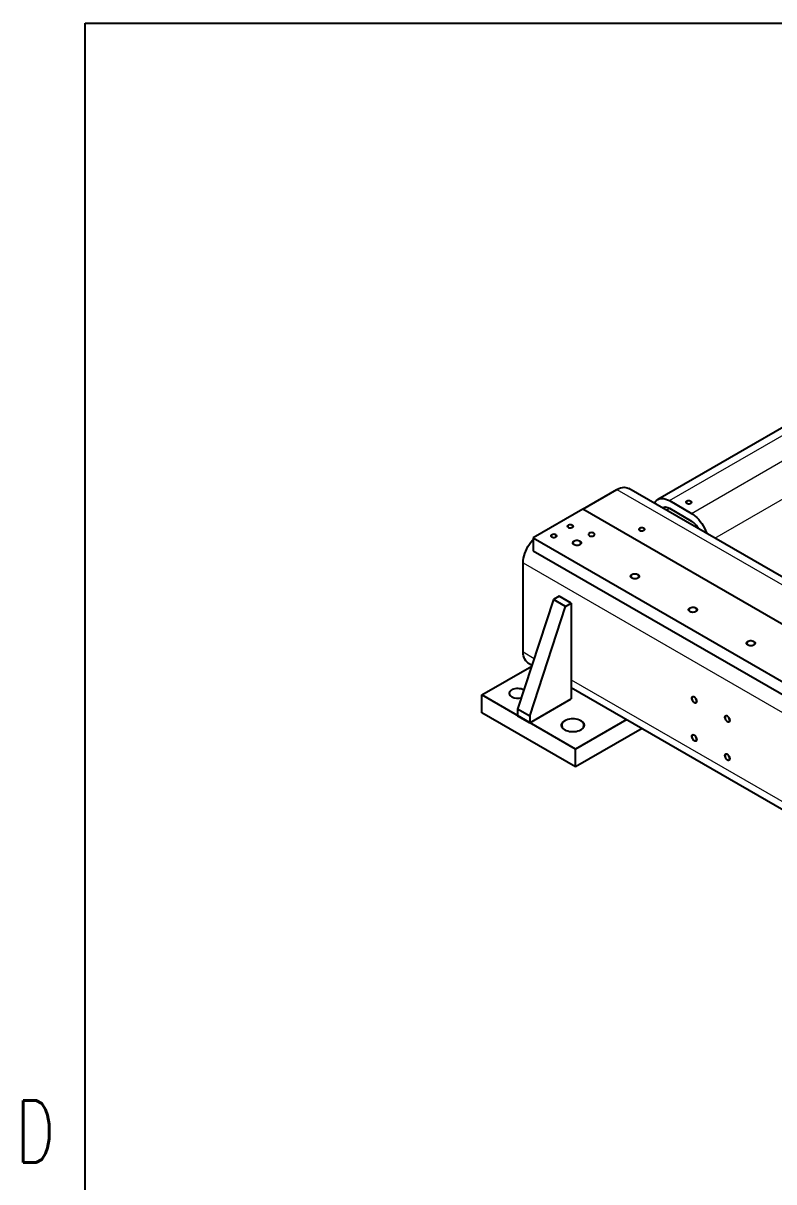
# Model space of a CAD drawing. Header units: millimetres. Extents: x 30 to 8380, y 30 to 5898.
# Drawn here: x 60 to 541, y 5085 to 5828 of the extents above; entities that cross this region are included whole.
import ezdxf

# ---------------------------------------------------------------- set-up
doc = ezdxf.new("R2010")
doc.units = ezdxf.units.MM
doc.header["$LTSCALE"] = 10
doc.layers.add('FORMAT', color=7, linetype='Continuous')
doc.styles.add('SLDTEXTSTYLE0', font='TXT', dxfattribs={"width": 0.7, "bigfont": 'bigfont'})

msp = doc.modelspace()

# ---------------------------------------------------------------- linework, layer by layer
at = {"color": 8, "linetype": 'Continuous', "lineweight": 18}
for p, q in [((503.3061589, 5497.5347492), (732.2567793, 5629.7051291)), ((474.1628042, 5521.5330447), (573.1577536, 5578.6816126)), ((488.3049398, 5513.3689636), (587.2998892, 5570.5175314)), ((440.5752321, 5528.6766157), (2059.849761, 4593.8893277)), ((472.1934605, 5515.4957277), (474.1638386, 5516.6332027)), ((380.4711557, 5481.7311588), (1999.7456846, 4546.9438707)), ((380.4711557, 5424.573302), (387.5845221, 5420.4668429)), ((411.2303007, 5406.8164255), (695.1759719, 5242.8980786))]:
    msp.add_line(p, q, dxfattribs=at)
at = {"color": 7, "linetype": 'Continuous', "lineweight": 25}
for p, q in [((568.7648602, 5581.2175759), (466.6634137, 5522.2756655)), ((418.6560712, 5516.0229535), (440.5752321, 5528.6766157)), ((2067.3491515, 4594.6319484), (448.0746226, 5529.4192365)), ((474.1628042, 5521.5330447), (488.3049398, 5513.3689636)), ((474.1628042, 5516.6337999), (488.3049398, 5508.4697187)), ((418.6549219, 5516.023617), (386.8351167, 5497.6544345)), ((2030.858383, 4585.3183695), (418.6549219, 5516.023617)), ((386.8351167, 5497.6544345), (386.8351167, 5489.4890263)), ((386.8351167, 5497.6544345), (1999.0385778, 4566.949187)), ((386.8351167, 5489.4890263), (1999.0385778, 4558.7837789)), ((380.4711557, 5424.573302), (380.4711557, 5481.7311588)), ((399.9165922, 5458.2580986), (376.9356218, 5387.8336099)), ((403.4521261, 5460.2991189), (399.9165922, 5458.2580986)), ((407.6947668, 5453.767854), (399.9165922, 5458.2580986)), ((411.2303007, 5455.8088742), (403.4521261, 5460.2991189)), ((384.7137964, 5383.3433653), (407.6947668, 5453.767854)), ((407.6947668, 5453.767854), (411.2303007, 5455.8088742)), ((411.2303007, 5455.8088742), (411.2303007, 5394.5683133)), ((353.9546514, 5397.0175377), (385.9621262, 5415.4950596)), ((383.5783669, 5417.7056299), (386.1912615, 5416.1972379)), ((411.2303007, 5401.7425083), (693.7827113, 5238.6284736)), ((414.0587278, 5362.3201929), (353.9546514, 5397.0175377)), ((353.9546514, 5385.5859663), (353.9546514, 5397.0175377)), ((384.7137964, 5379.2606612), (411.2303007, 5394.5683133)), ((414.0587278, 5350.8886216), (353.9546514, 5385.5859663)), ((384.7137964, 5383.3433653), (376.9356218, 5387.8336099)), ((376.9356218, 5387.8336099), (376.9356218, 5383.7509059)), ((376.9356218, 5383.7509059), (384.7137964, 5379.2606612)), ((384.7137964, 5383.3433653), (384.7137964, 5379.2606612)), ((446.7889404, 5381.2149425), (414.0587278, 5362.3201929)), ((456.6900444, 5375.4991568), (414.0587278, 5350.8886216)), ((414.0587278, 5350.8886216), (414.0587278, 5362.3201929))]:
    msp.add_line(p, q, dxfattribs=at)
at = {"color": 7, "linetype": 'Continuous', "lineweight": 25, "flags": 128}
for points in [[(440.5752321, 5528.6766157), (441.7627947, 5529.2851675), (442.935423, 5529.7320392), (444.0783705, 5530.0116112), (445.1772641, 5530.1203678), (446.2182844, 5530.0569413), (447.1883401, 5529.8221292), (448.0746226, 5529.4192365)], [(464.5091202, 5519.9318029), (464.6065862, 5520.1158765), (465.1819378, 5520.9858649), (465.870229, 5521.7087073), (466.6628042, 5522.2753136), (467.5496962, 5522.6785583), (468.5197519, 5522.9133703), (469.5607722, 5522.9767969), (470.6596657, 5522.8680403), (471.8026133, 5522.5884682), (472.9752416, 5522.1415965), (474.1628042, 5521.5330447)], [(469.5591519, 5517.0164817), (469.995296, 5517.2446872), (470.7221871, 5517.4534191), (471.5191192, 5517.4958642), (472.3698692, 5517.3711585), (473.2571181, 5517.0818404), (474.1628042, 5516.6337999)], [(485.3350913, 5519.8185877), (485.7905387, 5519.6308635), (486.3268954, 5519.538682), (486.8860389, 5519.5520325), (487.4073774, 5519.6694684), (487.8344158, 5519.8782636), (488.1208777, 5520.1557918), (488.2357206, 5520.4719787), (488.1664996, 5520.7925605), (487.9207157, 5521.0827971), (487.5250034, 5521.3112369), (487.0222444, 5521.4531249), (486.4669204, 5521.4930854), (485.9192093, 5521.4267879), (485.4384642, 5521.261417), (485.0767811, 5521.014893), (484.8733542, 5520.7139307), (484.8502279, 5520.391144), (485.0099082, 5520.0815118), (485.3350913, 5519.8185877)], [(488.3049398, 5513.3689636), (489.4925024, 5512.6063848), (490.6651307, 5511.6993687), (491.8080783, 5510.6593216), (492.9069718, 5509.4993227), (493.9479921, 5508.2339596), (494.9180478, 5506.8791452), (495.8049398, 5505.4519168), (496.597515, 5503.9702227), (497.2858062, 5502.4526962), (497.8611578, 5500.918421), (497.9586238, 5500.6218155)], [(409.497889, 5504.4102116), (409.9533364, 5504.2224874), (410.4896931, 5504.1303059), (411.0488367, 5504.1436564), (411.5701752, 5504.2610923), (411.9972135, 5504.4698875), (412.2836754, 5504.7474157), (412.3985184, 5505.0636026), (412.3292973, 5505.3841844), (412.0835134, 5505.6744209), (411.6878012, 5505.9028608), (411.1850422, 5506.0447488), (410.6297181, 5506.0847093), (410.082007, 5506.0184118), (409.6012619, 5505.8530409), (409.2395789, 5505.6065169), (409.0361519, 5505.3055546), (409.0130256, 5504.9827679), (409.1727059, 5504.6731357), (409.497889, 5504.4102116)], [(455.2830531, 5502.4699153), (455.7385005, 5502.2821911), (456.2748572, 5502.1900096), (456.8340007, 5502.2033602), (457.3553392, 5502.320796), (457.7823776, 5502.5295912), (458.0688395, 5502.8071195), (458.1836824, 5503.1233063), (458.1144614, 5503.4438881), (457.8686775, 5503.7341247), (457.4729652, 5503.9625645), (456.9702062, 5504.1044525), (456.4148822, 5504.144413), (455.8671711, 5504.0781156), (455.386426, 5503.9127446), (455.0247429, 5503.6662206), (454.821316, 5503.3652583), (454.7981897, 5503.0424716), (454.95787, 5502.7328395), (455.2830531, 5502.4699153)], [(380.4711557, 5481.7311588), (380.5378478, 5483.1410128), (380.7370853, 5484.6101381), (381.0663628, 5486.1200596), (381.5215395, 5487.6517891), (382.0968911, 5489.1860644), (382.7851823, 5490.7035909), (383.5777574, 5492.185285), (384.4646494, 5493.6125133), (385.4347051, 5494.9673278), (386.4757254, 5496.2326909), (386.8351167, 5496.6305755)], [(398.8912873, 5498.2871508), (399.3467347, 5498.0994265), (399.8830914, 5498.007245), (400.4422349, 5498.0205956), (400.9635734, 5498.1380315), (401.3906118, 5498.3468266), (401.6770737, 5498.6243549), (401.7919166, 5498.9405418), (401.7226956, 5499.2611235), (401.4769117, 5499.5513601), (401.0811994, 5499.7797999), (400.5784404, 5499.9216879), (400.0231164, 5499.9616484), (399.4754053, 5499.895351), (398.9946602, 5499.72998), (398.6329771, 5499.4834561), (398.4295502, 5499.1824938), (398.4064239, 5498.859707), (398.5661042, 5498.5500749), (398.8912873, 5498.2871508)], [(413.139489, 5493.4499327), (413.6928302, 5493.2076959), (414.338862, 5493.060625), (415.0296711, 5493.0196276), (415.7140234, 5493.0877442), (416.3411635, 5493.259923), (416.8645795, 5493.5233942), (417.2454518, 5493.8586175), (417.455533, 5494.2407307), (417.4792423, 5494.6413944), (417.3148213, 5495.0308931), (416.9744643, 5495.3803396), (416.4834141, 5495.6638168), (415.8780895, 5495.8603007), (415.2033848, 5495.955219), (414.5093398, 5495.9415319), (413.8474285, 5495.8202546), (413.2667419, 5495.6003817), (412.8103468, 5495.2982201), (412.5120921, 5494.9361798), (412.3940979, 5494.5411116), (412.4651152, 5494.142316), (412.7198771, 5493.7693698), (413.139489, 5493.4499327)], [(422.8975626, 5499.0831487), (423.3772389, 5498.8787789), (423.9399529, 5498.7651097), (424.5357051, 5498.7522411), (425.1115602, 5498.8413165), (425.6163509, 5499.0244213), (426.0052245, 5499.2852856), (426.2436278, 5499.6007307), (426.3103775, 5499.9427277), (426.1995428, 5500.2808889), (425.9209717, 5500.585167), (425.4994165, 5500.8285256), (424.9723342, 5500.9893413), (424.3865585, 5501.0533248), (423.794138, 5501.014791), (423.247712, 5500.8771637), (422.7958327, 5500.6526718), (422.4786516, 5500.3612623), (422.3243517, 5500.0288282), (422.3466432, 5499.6849078), (422.5435453, 5499.3600599), (422.8975626, 5499.0831487)], [(450.262595, 5472.0192198), (450.8159362, 5471.776983), (451.461968, 5471.6299121), (452.1527771, 5471.5889146), (452.8371294, 5471.6570313), (453.4642695, 5471.8292101), (453.9876855, 5472.0926813), (454.3685578, 5472.4279045), (454.578639, 5472.8100178), (454.6023483, 5473.2106815), (454.4379273, 5473.6001802), (454.0975703, 5473.9496266), (453.6065201, 5474.2331039), (453.0011955, 5474.4295878), (452.3264909, 5474.524506), (451.6324458, 5474.510819), (450.9705345, 5474.3895417), (450.3898479, 5474.1696687), (449.9334529, 5473.8675071), (449.6351981, 5473.5054668), (449.5172039, 5473.1103987), (449.5882212, 5472.7116031), (449.8429831, 5472.3386569), (450.262595, 5472.0192198)], [(487.385701, 5450.5885068), (487.9390422, 5450.34627), (488.585074, 5450.1991991), (489.2758831, 5450.1582017), (489.9602354, 5450.2263183), (490.5873756, 5450.3984971), (491.1107915, 5450.6619684), (491.4916639, 5450.9971916), (491.7017451, 5451.3793049), (491.7254543, 5451.7799685), (491.5610333, 5452.1694673), (491.2206763, 5452.5189137), (490.7296261, 5452.802391), (490.1243015, 5452.9988749), (489.4495969, 5453.0937931), (488.7555518, 5453.080106), (488.0936405, 5452.9588287), (487.5129539, 5452.7389558), (487.0565589, 5452.4367942), (486.7583041, 5452.0747539), (486.6403099, 5451.6796857), (486.7113272, 5451.2808901), (486.9660891, 5450.9079439), (487.385701, 5450.5885068)], [(524.508807, 5429.1577939), (525.0621482, 5428.9155571), (525.70818, 5428.7684862), (526.3989891, 5428.7274888), (527.0833414, 5428.7956054), (527.7104816, 5428.9677842), (528.2338975, 5429.2312554), (528.6147699, 5429.5664787), (528.8248511, 5429.9485919), (528.8485604, 5430.3492556), (528.6841393, 5430.7387543), (528.3437823, 5431.0882007), (527.8527321, 5431.371678), (527.2474076, 5431.5681619), (526.5727029, 5431.6630802), (525.8786578, 5431.6493931), (525.2167465, 5431.5281158), (524.6360599, 5431.3082429), (524.1796649, 5431.0060813), (523.8814101, 5430.644041), (523.7634159, 5430.2489728), (523.8344332, 5429.8501772), (524.0891951, 5429.477231), (524.508807, 5429.1577939)], [(383.5783669, 5417.7056299), (383.5777574, 5417.7059818), (382.7851823, 5418.272588), (382.0968911, 5418.9954305), (381.5215395, 5419.8654189), (381.0663628, 5420.8716127), (380.7370853, 5422.0013585), (380.5378478, 5423.240449), (380.4711557, 5424.573302)], [(380.9408057, 5400.1073748), (380.7363207, 5400.2321446), (379.97323, 5400.5979502), (379.1066972, 5400.8765813), (378.166231, 5401.0585496), (377.1838579, 5401.1376584), (376.1930314, 5401.1112136), (375.2274929, 5400.9801158), (374.3201227, 5400.7488295), (373.5018202, 5400.4252307), (372.8004517, 5400.0203393), (372.2399014, 5399.5479433), (371.8392583, 5399.0241296), (371.6121657, 5398.4667361), (371.566357, 5397.8947442), (371.7033922, 5397.3276322), (372.0186047, 5396.7847127), (372.5012603, 5396.2844739), (373.1349228, 5395.843951), (373.1349228, 5395.843951)], [(491.5753087, 5393.0958721), (491.5085523, 5393.645854), (491.3142147, 5394.2240428), (491.0095637, 5394.779064), (490.6216689, 5395.2616015), (490.1849963, 5395.6287798), (489.7383464, 5395.8479733), (489.3214058, 5395.8997059), (488.9712216, 5395.7793808), (488.7189092, 5395.4976895), (488.5868877, 5395.0796614), (488.5868877, 5394.5624403), (488.7189092, 5393.9919834), (488.9712216, 5393.4189784), (489.3214058, 5392.8943393), (489.7383464, 5392.4646825), (490.1849963, 5392.168185), (490.6216689, 5392.0311918), (491.0095637, 5392.0658755), (491.3142147, 5392.2691541), (491.5085523, 5392.6229656), (491.5753087, 5393.0958721)], [(512.7885121, 5380.8497505), (512.7217557, 5381.3997323), (512.5274182, 5381.9779212), (512.2227672, 5382.5329424), (511.8348723, 5383.0154799), (511.3981998, 5383.3826581), (510.9515498, 5383.6018516), (510.5346092, 5383.6535842), (510.1844251, 5383.5332591), (509.9321127, 5383.2515678), (509.8000911, 5382.8335398), (509.8000911, 5382.3163186), (509.9321127, 5381.7458617), (510.1844251, 5381.1728567), (510.5346092, 5380.6482176), (510.9515498, 5380.2185608), (511.3981998, 5379.9220633), (511.8348723, 5379.7850701), (512.2227672, 5379.8197538), (512.5274182, 5380.0230324), (512.7217557, 5380.3768439), (512.7885121, 5380.8497505)], [(407.252825, 5374.7193911), (408.1029909, 5374.3002166), (409.0562785, 5373.9629793), (410.0892147, 5373.7159832), (411.1763653, 5373.5653101), (412.2909608, 5373.5146701), (413.4055564, 5373.5653101), (414.4927069, 5373.7159832), (415.5256431, 5373.9629793), (416.4789308, 5374.3002166), (417.3290966, 5374.7193911), (418.0552069, 5375.2101814), (418.6393823, 5375.7605027), (419.0672385, 5376.3568041), (419.3282403, 5376.9844027), (419.4159608, 5377.627845), (419.3282403, 5378.2712873), (419.0672385, 5378.898886), (418.6393823, 5379.4951874), (418.0552069, 5380.0455086), (417.3290966, 5380.5362989), (416.4789308, 5380.9554735), (415.5256431, 5381.2927107), (414.4927069, 5381.5397069), (413.4055564, 5381.69038), (412.2909608, 5381.74102), (411.1763653, 5381.69038), (410.0892147, 5381.5397069), (409.0562785, 5381.2927107), (408.1029909, 5380.9554735), (407.252825, 5380.5362989), (406.5267147, 5380.0455086), (405.9425393, 5379.4951874), (405.5146832, 5378.898886), (405.2536814, 5378.2712873), (405.1659608, 5377.627845), (405.2536814, 5376.9844027), (405.5146832, 5376.3568041), (405.9425393, 5375.7605027), (406.5267147, 5375.2101814), (407.252825, 5374.7193911)], [(491.5753087, 5368.5996478), (491.5085523, 5369.1496296), (491.3142147, 5369.7278185), (491.0095637, 5370.2828397), (490.6216689, 5370.7653772), (490.1849963, 5371.1325554), (489.7383464, 5371.351749), (489.3214058, 5371.4034815), (488.9712216, 5371.2831564), (488.7189092, 5371.0014651), (488.5868877, 5370.5834371), (488.5868877, 5370.0662159), (488.7189092, 5369.4957591), (488.9712216, 5368.922754), (489.3214058, 5368.3981149), (489.7383464, 5367.9684581), (490.1849963, 5367.6719606), (490.6216689, 5367.5349675), (491.0095637, 5367.5696511), (491.3142147, 5367.7729298), (491.5085523, 5368.1267412), (491.5753087, 5368.5996478)], [(512.7885121, 5356.3535261), (512.7217557, 5356.903508), (512.5274182, 5357.4816968), (512.2227672, 5358.036718), (511.8348723, 5358.5192555), (511.3981998, 5358.8864337), (510.9515498, 5359.1056273), (510.5346092, 5359.1573598), (510.1844251, 5359.0370348), (509.9321127, 5358.7553434), (509.8000911, 5358.3373154), (509.8000911, 5357.8200943), (509.9321127, 5357.2496374), (510.1844251, 5356.6766324), (510.5346092, 5356.1519932), (510.9515498, 5355.7223365), (511.3981998, 5355.4258389), (511.8348723, 5355.2888458), (512.2227672, 5355.3235294), (512.5274182, 5355.5268081), (512.7217557, 5355.8806195), (512.7885121, 5356.3535261)]]:
    msp.add_lwpolyline(points, dxfattribs=at)
at = {"color": 7, "linetype": 'Continuous', "lineweight": 25}
for centre, radius, start, end in [((481.347588, 5497.3616989), 13.1069771, 28.1093957157, 57.9396080785), ((376.971029, 5403.3861955), 8.461747, 243.0413835952, 286.4134503661)]:
    msp.add_arc(centre, radius, start, end, dxfattribs=at)
at = {"color": 7, "linetype": 'Continuous', "lineweight": 18}
for points, knots in [([(487.9513383, 5519.6961265), (487.4717101, 5519.4917567), (486.9089961, 5519.3780875), (486.3132439, 5519.3652189), (485.7373888, 5519.4542943), (485.232598, 5519.6373991), (484.8437245, 5519.8982634), (484.6053212, 5520.2137085), (484.5385714, 5520.5557056), (484.6494062, 5520.8938667), (484.9279773, 5521.1981448), (485.3495325, 5521.4415034), (485.8766147, 5521.6023191), (486.4623905, 5521.6663026), (487.0548109, 5521.6277688), (487.601237, 5521.4901416), (488.0531163, 5521.2656496), (488.3702974, 5520.9742401), (488.5245973, 5520.641806), (488.5023058, 5520.2978856), (488.3054036, 5519.9730377), (487.9513864, 5519.6961265), (488.0801507, 5519.784631), (487.9513864, 5519.6961265)], [0, 0, 0, 0, 0.0476161018, 0.0952352967, 0.1428544916, 0.1904736865, 0.2380928814, 0.2857120763, 0.3333312713, 0.3809504662, 0.4285696611, 0.476188856, 0.5238080509, 0.5714272458, 0.6190464407, 0.6666656356, 0.7142848305, 0.7619040254, 0.8095232204, 0.8571424153, 0.9047616102, 0.9523808051, 1, 1, 1, 1]), ([(412.1139646, 5504.2877504), (411.6345078, 5504.0833806), (411.0717938, 5503.9697114), (410.4760416, 5503.9568428), (409.9001865, 5504.0459182), (409.3953958, 5504.229023), (409.0065222, 5504.4898873), (408.7681189, 5504.8053324), (408.7013692, 5505.1473294), (408.8122039, 5505.4854906), (409.090775, 5505.7897687), (409.5123302, 5506.0331273), (410.0394125, 5506.193943), (410.6251882, 5506.2579265), (411.2176087, 5506.2193927), (411.7640347, 5506.0817654), (412.215914, 5505.8572735), (412.5330951, 5505.565864), (412.687395, 5505.2334299), (412.6651035, 5504.8895095), (412.4682014, 5504.5646616), (412.1141841, 5504.2877504), (412.2429484, 5504.3762549), (412.1141841, 5504.2877504)], [0, 0, 0, 0, 0.0476056086, 0.0952253282, 0.1428450478, 0.1904647673, 0.2380844869, 0.2857042065, 0.333323926, 0.3809436456, 0.4285633652, 0.4761830847, 0.5238028043, 0.5714225239, 0.6190422435, 0.666661963, 0.7142816826, 0.7619014022, 0.8095211217, 0.8571408413, 0.9047605609, 0.9523802804, 1, 1, 1, 1]), ([(457.8992724, 5502.3474541), (457.4196719, 5502.1430843), (456.8569579, 5502.0294151), (456.2612057, 5502.0165465), (455.6853506, 5502.105622), (455.1805598, 5502.2887267), (454.7916863, 5502.5495911), (454.553283, 5502.8650361), (454.4865332, 5503.2070332), (454.597368, 5503.5451943), (454.8759391, 5503.8494724), (455.2974943, 5504.092831), (455.8245765, 5504.2536467), (456.4103523, 5504.3176303), (457.0027727, 5504.2790964), (457.5491988, 5504.1414692), (458.0010781, 5503.9169772), (458.3182592, 5503.6255677), (458.4725591, 5503.2931337), (458.4502676, 5502.9492132), (458.2533654, 5502.6243653), (457.8993482, 5502.3474541), (458.0281125, 5502.4359586), (457.8993482, 5502.3474541)], [0, 0, 0, 0, 0.0476144096, 0.0952336891, 0.1428529686, 0.1904722481, 0.2380915276, 0.2857108072, 0.3333300867, 0.3809493662, 0.4285686457, 0.4761879253, 0.5238072048, 0.5714264843, 0.6190457638, 0.6666650433, 0.7142843229, 0.7619036024, 0.8095228819, 0.8571421614, 0.904761441, 0.9523807205, 1, 1, 1, 1]), ([(401.507318, 5498.1646895), (401.0279061, 5497.9603197), (400.4651921, 5497.8466505), (399.8694399, 5497.833782), (399.2935848, 5497.9228574), (398.788794, 5498.1059621), (398.3999205, 5498.3668265), (398.1615172, 5498.6822715), (398.0947674, 5499.0242686), (398.2056022, 5499.3624297), (398.4841733, 5499.6667078), (398.9057285, 5499.9100665), (399.4328107, 5500.0708821), (400.0185865, 5500.1348657), (400.6110069, 5500.0963319), (401.157433, 5499.9587046), (401.6093123, 5499.7342127), (401.9264934, 5499.4428032), (402.0807933, 5499.1103691), (402.0585018, 5498.7664487), (401.8615996, 5498.4416008), (401.5075824, 5498.1646895), (401.6363467, 5498.253194), (401.5075824, 5498.1646895)], [0, 0, 0, 0, 0.0476028657, 0.0952227225, 0.1428425792, 0.1904624359, 0.2380822926, 0.2857021493, 0.333322006, 0.3809418627, 0.4285617194, 0.4761815762, 0.5238014329, 0.5714212896, 0.6190411463, 0.666661003, 0.7142808597, 0.7619007164, 0.8095205731, 0.8571404299, 0.9047602866, 0.9523801433, 1, 1, 1, 1]), ([(417.0638323, 5493.2662409), (416.4697355, 5493.0001656), (415.7795846, 5492.8277558), (415.0368435, 5492.7598445), (414.2881815, 5492.8006988), (413.5806398, 5492.9477517), (412.9586757, 5493.1917633), (412.4613695, 5493.5174016), (412.119969, 5493.9042053), (411.9559254, 5494.3278703), (411.9795462, 5494.7617761), (412.1893474, 5495.1786588), (412.5721462, 5495.5523242), (413.1038901, 5495.8592934), (413.7511676, 5496.0802784), (414.4733079, 5496.2013941), (415.2249362, 5496.2150301), (415.958825, 5496.1203298), (416.6288614, 5495.9232434), (417.1929445, 5495.6361547), (417.6156308, 5495.2771024), (417.8703615, 5494.8686473), (417.9411309, 5494.4364539), (417.8234923, 5494.0076786), (417.5248373, 5493.609263), (417.0639316, 5493.2662409), (417.2286813, 5493.376314), (417.0639316, 5493.2662409)], [0, 0, 0, 0, 0.0399959926, 0.0799961595, 0.1199963265, 0.1599964935, 0.1999966605, 0.2399968274, 0.2799969944, 0.3199971614, 0.3599973284, 0.3999974953, 0.4399976623, 0.4799978293, 0.5199979963, 0.5599981633, 0.5999983302, 0.6399984972, 0.6799986642, 0.7199988312, 0.7599989981, 0.7999991651, 0.8399993321, 0.8799994991, 0.919999666, 0.959999833, 1, 1, 1, 1]), ([(454.1867971, 5471.8355279), (453.5928415, 5471.5694527), (452.9026906, 5471.3970429), (452.1599496, 5471.3291315), (451.4112876, 5471.3699858), (450.7037458, 5471.5170387), (450.0817817, 5471.7610504), (449.5844756, 5472.0866886), (449.243075, 5472.4734924), (449.0790314, 5472.8971574), (449.1026523, 5473.3310632), (449.3124534, 5473.7479459), (449.6952522, 5474.1216112), (450.2269961, 5474.4285804), (450.8742736, 5474.6495655), (451.5964139, 5474.7706811), (452.3480422, 5474.7843172), (453.081931, 5474.6896168), (453.7519674, 5474.4925305), (454.3160505, 5474.2054417), (454.7387368, 5473.8463895), (454.9934676, 5473.4379343), (455.064237, 5473.005741), (454.9465983, 5472.5769657), (454.6479434, 5472.17855), (454.1870376, 5471.8355279), (454.3517874, 5471.9456011), (454.1870376, 5471.8355279)], [0, 0, 0, 0, 0.0399902978, 0.079990702, 0.1199911063, 0.1599915106, 0.1999919148, 0.2399923191, 0.2799927233, 0.3199931276, 0.3599935319, 0.3999939361, 0.4399943404, 0.4799947446, 0.5199951489, 0.5599955531, 0.5999959574, 0.6399963617, 0.6799967659, 0.7199971702, 0.7599975744, 0.7999979787, 0.839998383, 0.8799987872, 0.9199991915, 0.9599995957, 1, 1, 1, 1]), ([(491.31006, 5450.404815), (490.7159475, 5450.1387398), (490.0257966, 5449.9663299), (489.2830556, 5449.8984186), (488.5343936, 5449.9392729), (487.8268518, 5450.0863258), (487.2048877, 5450.3303375), (486.7075816, 5450.6559757), (486.366181, 5451.0427794), (486.2021374, 5451.4664444), (486.2257583, 5451.9003502), (486.4355594, 5452.317233), (486.8183583, 5452.6908983), (487.3501021, 5452.9978675), (487.9973796, 5453.2188526), (488.7195199, 5453.3399682), (489.4711482, 5453.3536042), (490.205037, 5453.2589039), (490.8750734, 5453.0618175), (491.4391565, 5452.7747288), (491.8618429, 5452.4156766), (492.1165736, 5452.0072214), (492.187343, 5451.575028), (492.0697043, 5451.1462528), (491.7710494, 5450.7478371), (491.3101436, 5450.404815), (491.4748934, 5450.5148882), (491.3101436, 5450.404815)], [0, 0, 0, 0, 0.0399966267, 0.0799967672, 0.1199969078, 0.1599970483, 0.1999971889, 0.2399973294, 0.27999747, 0.3199976106, 0.3599977511, 0.3999978917, 0.4399980322, 0.4799981728, 0.5199983133, 0.5599984539, 0.5999985944, 0.639998735, 0.6799988756, 0.7199990161, 0.7599991567, 0.7999992972, 0.8399994378, 0.8799995783, 0.9199997189, 0.9599998594, 1, 1, 1, 1]), ([(528.4330249, 5428.9741021), (527.8390535, 5428.7080268), (527.1489026, 5428.535617), (526.4061616, 5428.4677057), (525.6574996, 5428.50856), (524.9499578, 5428.6556129), (524.3279937, 5428.8996245), (523.8306876, 5429.2252627), (523.489287, 5429.6120665), (523.3252434, 5430.0357315), (523.3488643, 5430.4696373), (523.5586654, 5430.88652), (523.9414643, 5431.2601854), (524.4732081, 5431.5671546), (525.1204856, 5431.7881396), (525.8426259, 5431.9092553), (526.5942542, 5431.9228913), (527.3281431, 5431.8281909), (527.9981794, 5431.6311046), (528.5622625, 5431.3440159), (528.9849489, 5430.9849636), (529.2396796, 5430.5765085), (529.310449, 5430.1443151), (529.1928104, 5429.7155398), (528.8941554, 5429.3171242), (528.4332496, 5428.9741021), (528.5979994, 5429.0841752), (528.4332496, 5428.9741021)], [0, 0, 0, 0, 0.0399909318, 0.0799913097, 0.1199916875, 0.1599920654, 0.1999924432, 0.239992821, 0.2799931989, 0.3199935767, 0.3599939546, 0.3999943324, 0.4399947102, 0.4799950881, 0.5199954659, 0.5599958438, 0.5999962216, 0.6399965994, 0.6799969773, 0.7199973551, 0.759997733, 0.7999981108, 0.8399984886, 0.8799988665, 0.9199992443, 0.9599996222, 1, 1, 1, 1]), ([(491.8402433, 5392.9427956), (491.7749201, 5392.4298887), (491.5831212, 5392.0307083), (491.2793017, 5391.7748599), (490.8859945, 5391.6813184), (490.4323696, 5391.7570215), (489.9520701, 5391.9963547), (489.4807177, 5392.3815676), (489.0532703, 5392.8840907), (488.70143, 5393.4666543), (488.4512909, 5394.0860523), (488.3214049, 5394.6963468), (488.3214049, 5395.2522749), (488.4512909, 5395.7126061), (488.70143, 5396.0431997), (489.0532703, 5396.219537), (489.4807177, 5396.22854), (489.9520701, 5396.069541), (490.4323696, 5395.7543321), (490.8859945, 5395.306291), (491.2793017, 5394.7586468), (491.5831212, 5394.1520158), (491.7749201, 5393.5313891), (491.8404737, 5392.9427956), (491.8277, 5393.1360508), (491.8404737, 5392.9427956)], [0, 0, 0, 0, 0.0434769083, 0.0869552306, 0.130433553, 0.1739118753, 0.2173901977, 0.26086852, 0.3043468424, 0.3478251647, 0.3913034871, 0.4347818094, 0.4782601318, 0.5217384541, 0.5652167765, 0.6086950988, 0.6521734212, 0.6956517435, 0.7391300659, 0.7826083882, 0.8260867106, 0.8695650329, 0.9130433553, 0.9565216776, 1, 1, 1, 1]), ([(513.0535364, 5380.6966739), (512.9881236, 5380.183767), (512.7963246, 5379.7845867), (512.4925051, 5379.5287382), (512.099198, 5379.4351968), (511.645573, 5379.5108999), (511.1652735, 5379.750233), (510.6939211, 5380.1354459), (510.2664738, 5380.6379691), (509.9146334, 5381.2205327), (509.6644944, 5381.8399306), (509.5346083, 5382.4502251), (509.5346083, 5383.0061532), (509.6644944, 5383.4664844), (509.9146334, 5383.797078), (510.2664738, 5383.9734154), (510.6939211, 5383.9824184), (511.1652735, 5383.8234193), (511.645573, 5383.5082105), (512.099198, 5383.0601693), (512.4925051, 5382.5125252), (512.7963246, 5381.9058942), (512.9881236, 5381.2852674), (513.0536772, 5380.6966739), (513.0409035, 5380.8899291), (513.0536772, 5380.6966739)], [0, 0, 0, 0, 0.043477434, 0.0869557325, 0.1304340309, 0.1739123294, 0.2173906278, 0.2608689263, 0.3043472247, 0.3478255232, 0.3913038216, 0.4347821201, 0.4782604186, 0.521738717, 0.5652170155, 0.6086953139, 0.6521736124, 0.6956519108, 0.7391302093, 0.7826085077, 0.8260868062, 0.8695651046, 0.9130434031, 0.9565217015, 1, 1, 1, 1]), ([(417.5940156, 5374.5663146), (416.7225642, 5374.134854), (415.7469936, 5373.7852662), (414.6904166, 5373.5257451), (413.5775984, 5373.3623738), (412.4346224, 5373.2989816), (411.2882792, 5373.3370542), (410.165438, 5373.4756993), (409.0924172, 5373.7116672), (408.0943676, 5374.039427), (407.1946826, 5374.4512962), (406.41445, 5374.9376211), (405.7719578, 5375.4870025), (405.2822656, 5376.0865635), (404.9568512, 5376.7222508), (404.8033421, 5377.3791645), (404.8253365, 5378.041907), (405.0223188, 5378.6949443), (405.3896719, 5379.3229697), (405.9187853, 5379.9112627), (406.5972572, 5380.4460344), (407.4091846, 5380.9147502), (408.3355368, 5381.3064236), (409.3546007, 5381.6118743), (410.4424904, 5381.8239428), (411.5737067, 5381.9376582), (412.7217348, 5381.9503553), (413.859666, 5381.8617364), (414.960828, 5381.6738787), (415.9994106, 5381.3911854), (416.9510703, 5381.0202825), (417.793501, 5380.5698638), (418.5069567, 5380.0504867), (419.0747149, 5379.474325), (419.4834675, 5378.8548832), (419.7236339, 5378.2066808), (419.7895848, 5377.5449109), (419.6797743, 5376.885085), (419.3967762, 5376.2426687), (418.9472238, 5375.6327198), (418.3416543, 5375.0695349), (417.5942617, 5374.5663146), (417.8531602, 5374.7296379), (417.5942617, 5374.5663146)], [0, 0, 0, 0, 0.0243863725, 0.0487767132, 0.0731670538, 0.0975573945, 0.1219477352, 0.1463380759, 0.1707284166, 0.1951187573, 0.219509098, 0.2438994387, 0.2682897794, 0.29268012, 0.3170704607, 0.3414608014, 0.3658511421, 0.3902414828, 0.4146318235, 0.4390221642, 0.4634125049, 0.4878028455, 0.5121931862, 0.5365835269, 0.5609738676, 0.5853642083, 0.609754549, 0.6341448897, 0.6585352304, 0.6829255711, 0.7073159117, 0.7317062524, 0.7560965931, 0.7804869338, 0.8048772745, 0.8292676152, 0.8536579559, 0.8780482966, 0.9024386372, 0.9268289779, 0.9512193186, 0.9756096593, 1, 1, 1, 1]), ([(491.8402433, 5368.4465713), (491.7749201, 5367.9336644), (491.5831212, 5367.534484), (491.2793017, 5367.2786355), (490.8859945, 5367.1850941), (490.4323696, 5367.2607972), (489.9520701, 5367.5001303), (489.4807177, 5367.8853432), (489.0532703, 5368.3878664), (488.70143, 5368.97043), (488.4512909, 5369.589828), (488.3214049, 5370.2001224), (488.3214049, 5370.7560505), (488.4512909, 5371.2163817), (488.70143, 5371.5469753), (489.0532703, 5371.7233127), (489.4807177, 5371.7323157), (489.9520701, 5371.5733166), (490.4323696, 5371.2581078), (490.8859945, 5370.8100667), (491.2793017, 5370.2624225), (491.5831212, 5369.6557915), (491.7749201, 5369.0351647), (491.8404737, 5368.4465713), (491.8277, 5368.6398264), (491.8404737, 5368.4465713)], [0, 0, 0, 0, 0.0434769083, 0.0869552306, 0.130433553, 0.1739118753, 0.2173901977, 0.26086852, 0.3043468424, 0.3478251647, 0.3913034871, 0.4347818094, 0.4782601318, 0.5217384541, 0.5652167765, 0.6086950988, 0.6521734212, 0.6956517435, 0.7391300659, 0.7826083882, 0.8260867106, 0.8695650329, 0.9130433553, 0.9565216776, 1, 1, 1, 1]), ([(513.0535364, 5356.2004496), (512.9881236, 5355.6875427), (512.7963246, 5355.2883623), (512.4925051, 5355.0325138), (512.099198, 5354.9389724), (511.645573, 5355.0146755), (511.1652735, 5355.2540086), (510.6939211, 5355.6392215), (510.2664738, 5356.1417447), (509.9146334, 5356.7243083), (509.6644944, 5357.3437063), (509.5346083, 5357.9540007), (509.5346083, 5358.5099288), (509.6644944, 5358.97026), (509.9146334, 5359.3008536), (510.2664738, 5359.477191), (510.6939211, 5359.486194), (511.1652735, 5359.327195), (511.645573, 5359.0119861), (512.099198, 5358.563945), (512.4925051, 5358.0163008), (512.7963246, 5357.4096698), (512.9881236, 5356.7890431), (513.0536772, 5356.2004496), (513.0409035, 5356.3937047), (513.0536772, 5356.2004496)], [0, 0, 0, 0, 0.043477434, 0.0869557325, 0.1304340309, 0.1739123294, 0.2173906278, 0.2608689263, 0.3043472247, 0.3478255232, 0.3913038216, 0.4347821201, 0.4782604186, 0.521738717, 0.5652170155, 0.6086953139, 0.6521736124, 0.6956519108, 0.7391302093, 0.7826085077, 0.8260868062, 0.8695651046, 0.9130434031, 0.9565217015, 1, 1, 1, 1])]:
    msp.add_open_spline(points, degree=3, knots=knots, dxfattribs=at)
at = {"layer": 'FORMAT', "linetype": 'Continuous', "lineweight": 25}
for p, q in [((100, 100), (100, 5827.5)), ((100, 5827.5), (8310, 5827.5))]:
    msp.add_line(p, q, dxfattribs=at)

# ---------------------------------------------------------------- texts
at = {"layer": 'FORMAT', "insert": (67.9329423, 5137.1640409), "char_height": 39.6875, "attachment_point": 2, "style": 'SLDTEXTSTYLE0'}
msp.add_mtext('D', dxfattribs=at)

doc.saveas('drawing.dxf')
